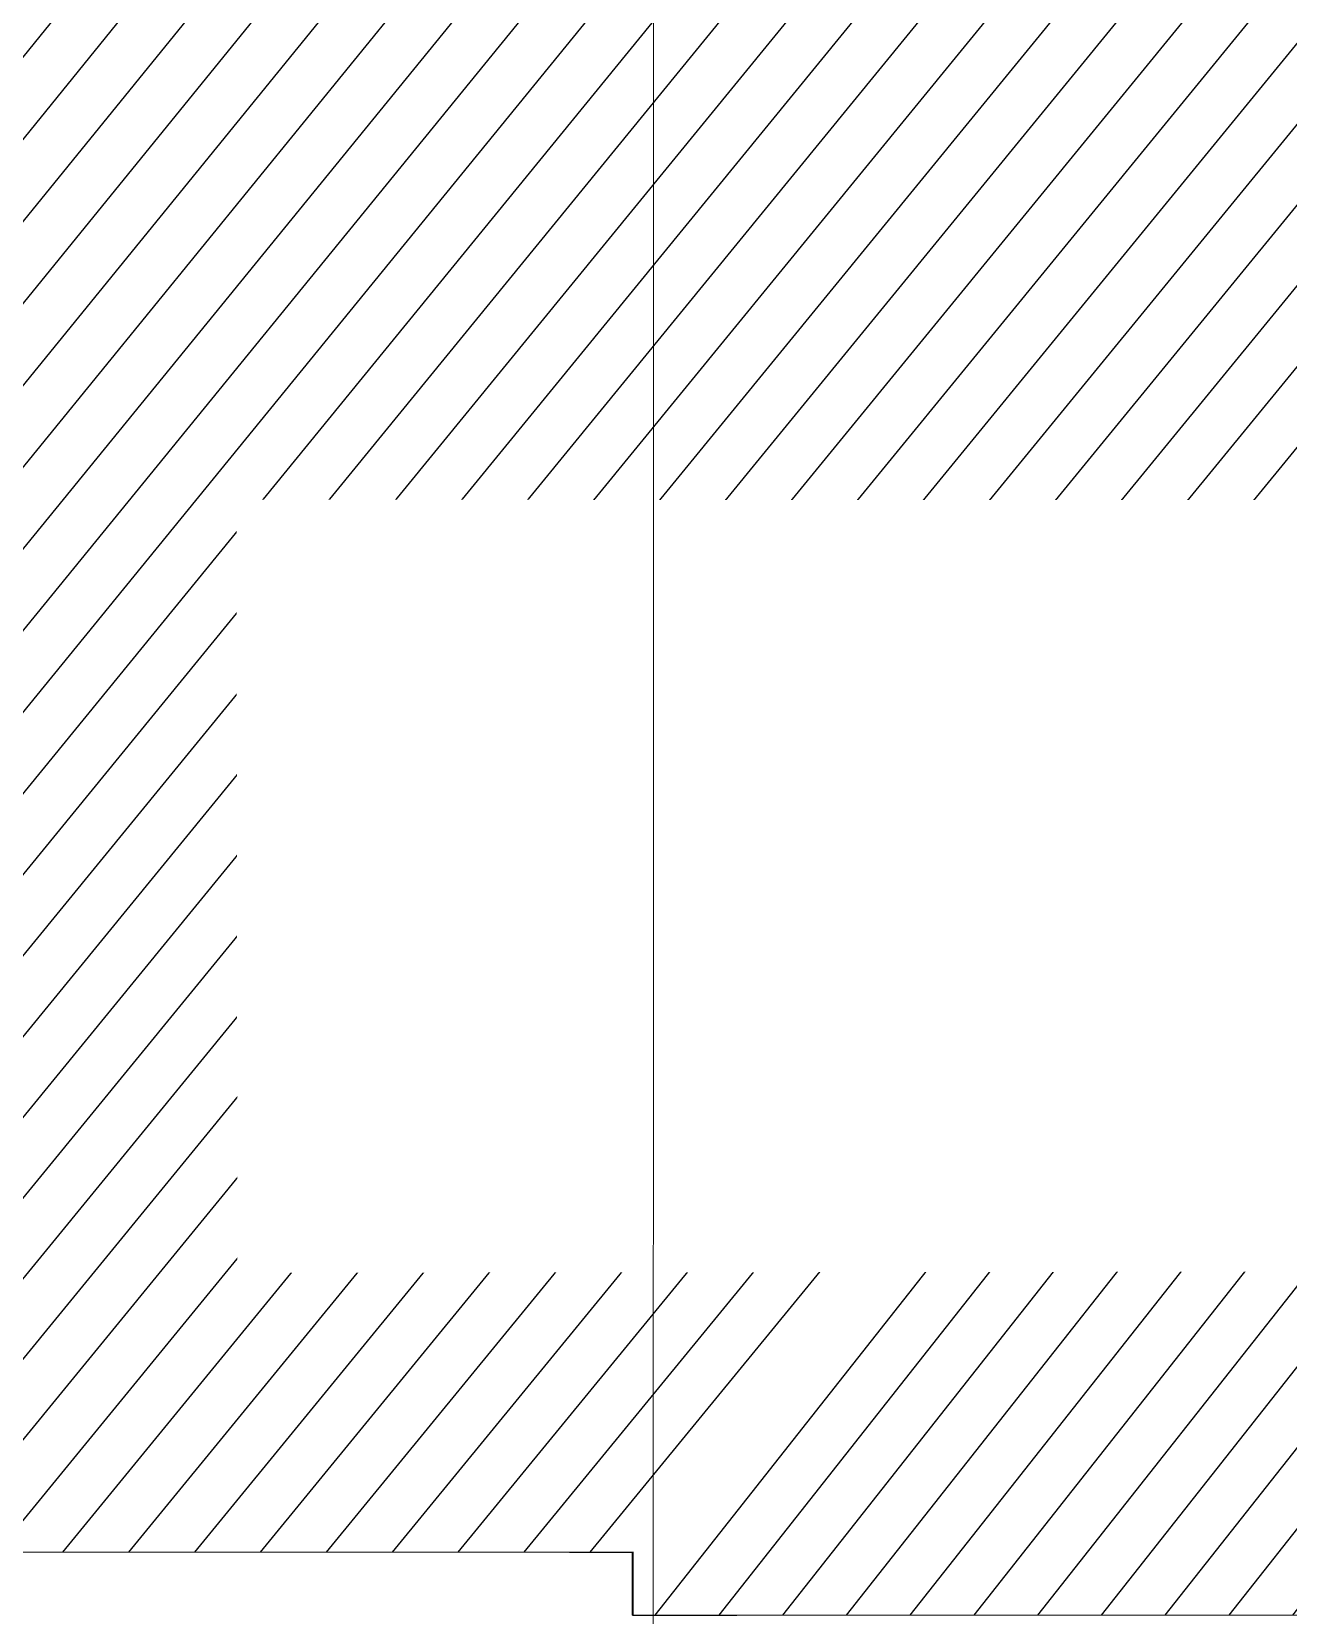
# Model space of a CAD drawing. Header units: centimetres. Extents: x -6122352 to 7132207, y -1694241 to 1947892.
# Drawn here: x 189148 to 195163, y -104257 to -96676 of the extents above; entities that cross this region are included whole.
import ezdxf

# ---------------------------------------------------------------- set-up
doc = ezdxf.new("R2010")
doc.units = ezdxf.units.CM
doc.header["$MEASUREMENT"] = 0
for name, pattern in [('2. HG-ST XR COL 3A (5V 7V 9V 11V - GF (4M & 5D-E)$0$HIDDEN', [0.375, 0.25, -0.125]), ('DASHED2', [0.375, 0.25, -0.125]), ('XR-AR-END-SETTING OUT PLAN$0$23585-XR-AR-END-GROUND FLOOR$0$HIDDEN', [0.375, 0.25, -0.125]), ('XR-AR-MID-SETTING OUT FOR MASTER$0$23585-XR-AR-MID-GROUND FLOOR$0$23261-XR-AR-SI-GF$0$HIDDEN', [0.375, 0.25, -0.125]), ('XR-AR-MID-SETTING OUT FOR MASTER$0$23585-XR-AR-MID-GROUND FLOOR$0$945-4P-1-101-GROUND FLOOR PLAN$0$XR-MIDDLE-GROUND FLOOR PLAN$0$HIDDEN', [9.524999999999999, 6.35, -3.175])]:
    doc.linetypes.add(name, pattern=pattern)
doc.layers.add('23585-XR-AR-DAMAC PLOT LIMITS$0$1-End units', color=7, linetype='Continuous', lineweight=5, true_color=0xf8991e)
for name, color, linetype, lineweight in [('23585-XR-AR-DAMAC PLOT LIMITS$0$1-Mid units', 41, 'Continuous', 5), ('@ Foundations', 4, 'DASHED2', 50), ('A-ANNO-TEXT', 3, 'Continuous', 25), ('XR-AR-END-SETTING OUT PLAN$0$23585-XR-AR-END-GROUND FLOOR$0$A-FLOR-UNDR', 8, 'XR-AR-END-SETTING OUT PLAN$0$23585-XR-AR-END-GROUND FLOOR$0$HIDDEN', 5), ('XR-AR-END-SETTING OUT PLAN$0$23585-XR-AR-END-GROUND FLOOR$0$A-GLAZ-SILL', 8, 'Continuous', 5), ('XR-AR-END-SETTING OUT PLAN$0$23585-XR-AR-END-GROUND FLOOR$0$A-GLAZ-WNDO', 232, 'Continuous', 9), ('XR-AR-END-SETTING OUT PLAN$0$23585-XR-AR-END-GROUND FLOOR$0$A-WALL', 7, 'Continuous', 30), ('XR-AR-END-SETTING OUT PLAN$0$23585-XR-AR-END-GROUND FLOOR$0$S-COLS', 51, 'Continuous', 40), ('XR-AR-END-SETTING OUT PLAN$0$23585-XR-AR-END-GROUND FLOOR$0$S-COLS-PATT', 8, 'Continuous', 5), ('XR-AR-MID-SETTING OUT FOR MASTER$0$23585-XR-AR-MID-GROUND FLOOR$0$$A-GLAZ-WNDO', 232, 'Continuous', 9), ('XR-AR-MID-SETTING OUT FOR MASTER$0$23585-XR-AR-MID-GROUND FLOOR$0$$A-WALL', 1, 'Continuous', 5), ('XR-AR-MID-SETTING OUT FOR MASTER$0$23585-XR-AR-MID-GROUND FLOOR$0$A-FLOR-OVHD', 9, 'XR-AR-MID-SETTING OUT FOR MASTER$0$23585-XR-AR-MID-GROUND FLOOR$0$23261-XR-AR-SI-GF$0$HIDDEN', 15), ('XR-AR-MID-SETTING OUT FOR MASTER$0$23585-XR-AR-MID-GROUND FLOOR$0$A-GLAZ-SILL', 8, 'Continuous', 5), ('XR-AR-MID-SETTING OUT FOR MASTER$0$23585-XR-AR-MID-GROUND FLOOR$0$A-GLAZ-WNDO', 232, 'Continuous', 9), ('XR-AR-MID-SETTING OUT FOR MASTER$0$23585-XR-AR-MID-GROUND FLOOR$0$A-WALL', 7, 'Continuous', 30), ('XR-AR-MID-SETTING OUT FOR MASTER$0$23585-XR-AR-MID-GROUND FLOOR$0$S-COLS', 51, 'Continuous', 40)]:
    doc.layers.add(name, color=color, linetype=linetype, lineweight=lineweight)
for name, color, linetype in [('@MI-REF LAYER', 7, 'Continuous'), ('B_TH_8', 7, 'Continuous'), ('XR-AR-END-SETTING OUT PLAN$0$23585-XR-AR-END-GROUND FLOOR$0$A-Flor-Hral', 3, 'Continuous'), ('XR-AR-END-SETTING OUT PLAN$0$23585-XR-AR-END-GROUND FLOOR$0$A-Flor-Strs', 1, 'Continuous'), ('XR-AR-MID-SETTING OUT FOR MASTER$0$23585-XR-AR-MID-GROUND FLOOR$0$A-Flor-Hral', 3, 'Continuous'), ('XR-AR-MID-SETTING OUT FOR MASTER$0$23585-XR-AR-MID-GROUND FLOOR$0$A-Flor-Strs', 1, 'Continuous'), ('XR-AR-MID-SETTING OUT FOR MASTER$0$23585-XR-AR-MID-GROUND FLOOR$0$G-SHAD-20', 251, 'Continuous'), ('XR-AR-MID-SETTING OUT FOR MASTER$0$23585-XR-AR-MID-GROUND FLOOR$0$GS-HATCH-FLOOR TILE', 251, 'Continuous')]:
    doc.layers.add(name, color=color, linetype=linetype)

# ---------------------------------------------------------------- blocks, each defined once
blk = doc.blocks.new('23585-XR-AR-DAMAC PLOT LIMITS')
at = {"layer": '23585-XR-AR-DAMAC PLOT LIMITS$0$1-End units', "color": 251, "true_color": 0x636466}
blk.add_lwpolyline([(496601.4647000004, 2768965.2511), (496583.7697000001, 2768981.4649), (496589.9511000002, 2768988.211100001), (496607.6463000001, 2768971.997500001)], close=True, dxfattribs=at)
at = {"layer": '23585-XR-AR-DAMAC PLOT LIMITS$0$1-Mid units', "color": 251, "true_color": 0x636466}
blk.add_lwpolyline([(496597.4112999998, 2768960.827500001), (496579.7163000004, 2768977.041099999), (496583.7697000001, 2768981.4649), (496601.4647000004, 2768965.2511)], close=True, dxfattribs=at)
blk = doc.blocks.new('A$Cf093b529')
at = {"layer": 'A-ANNO-TEXT'}
blk.add_blockref('23585-XR-AR-DAMAC PLOT LIMITS', (-495391.9901121984, -2768603.441896566), dxfattribs=at)
blk = doc.blocks.new('XR-AR-END-SETTING OUT PLAN$0$23585-XR-AR-END-GROUND FLOOR$0$A$C75a8815d')
at = {"layer": 'XR-AR-END-SETTING OUT PLAN$0$23585-XR-AR-END-GROUND FLOOR$0$S-COLS', "color": 252, "lineweight": 30}
for points in [[(6049.830236434937, 13227.55946516991), (6049.830236434937, 12227.55946421623), (6249.830236196518, 12227.55946421623), (6249.830236434937, 13227.55946469307)], [(6049.860461950302, 10644.6474583149), (6049.860461473465, 9444.647458553314), (6249.860461711884, 9444.647458791733), (6249.860461950302, 10644.64745926857)]]:
    blk.add_lwpolyline(points, close=True, dxfattribs=at)
blk = doc.blocks.new('XR-AR-END-SETTING OUT PLAN')
at = {"layer": 'XR-AR-END-SETTING OUT PLAN$0$23585-XR-AR-END-GROUND FLOOR$0$A-Flor-Hral', "color": 8}
for p, q in [((7060.101680293679, 13799.99880361557), (9050.100478127599, 13799.9988026619)), ((7060.101679638028, 13749.99880170822), (7060.101680293679, 13799.99880361557)), ((7060.101679638028, 13749.99880170822), (9050.100473538041, 13749.99880218506)), ((7060.101679697633, 12849.9988026619), (8050.101679816842, 12849.99880218506)), ((7060.101679816842, 12799.99880218506), (7060.101679697633, 12849.9988026619)), ((8050.101679697633, 11545.01038455963), (8050.101679816842, 12849.99880218506)), ((7060.101679816842, 12799.99880218506), (8000.101679638028, 12799.9988026619)), ((8000.101679816842, 11526.76096343994), (8000.101679638028, 12799.9988026619))]:
    blk.add_line(p, q, dxfattribs=at)
at = {"layer": 'XR-AR-END-SETTING OUT PLAN$0$23585-XR-AR-END-GROUND FLOOR$0$A-Flor-Strs', "color": 8}
for p, q in [((7110.101679757237, 13849.9988026619), (9050.101679757237, 13849.99880218506)), ((7110.101679816842, 13799.9988026619), (7110.101679757237, 13849.9988026619)), ((7390.101679459214, 13799.99880361557), (7390.101679816842, 13849.9988026619)), ((7670.101679638028, 13799.9988026619), (7670.101679340005, 13849.9988026619)), ((7950.101679816842, 13799.99880218506), (7950.101679757237, 13849.9988026619)), ((7110.101679638028, 12849.99880313873), (7110.101679995656, 13749.9988026619)), ((7390.101679995656, 12849.99880218506), (7390.101679161191, 13749.99880218506)), ((7670.101679697633, 12849.99880170822), (7670.101679697633, 13749.9988026619)), ((7950.101679220796, 12849.9988026619), (7950.101679757237, 13749.9988026619)), ((7110.101679697633, 12749.99880170822), (7110.101679697633, 12799.99880218506)), ((7390.101679518819, 12749.99880313873), (7390.101679816842, 12799.9988026619)), ((7670.101679161191, 12749.99880313873), (7670.101679101586, 12799.9988026619)), ((7950.101679757237, 12799.99880218506), (7950.101679638028, 11508.51154327393)), ((7950.101679876447, 12749.9988026619), (8000.101679638028, 12749.99880313873)), ((8050.101680055261, 12749.9988026619), (9050.097146704793, 12749.99880313873)), ((8000.101679697633, 12469.9988026619), (7950.101679697633, 12469.9988026619)), ((8050.101679340005, 12469.9988026619), (9050.097712770104, 12469.99880218506))]:
    blk.add_line(p, q, dxfattribs=at)
blk.add_lwpolyline([(8550.099979057908, 12189.9988026619), (8550.099979355931, 13299.9988026619), (7110.101679578424, 13299.9988026619)], dxfattribs=at)
at = {"layer": 'XR-AR-END-SETTING OUT PLAN$0$23585-XR-AR-END-GROUND FLOOR$0$A-Flor-Strs', "color": 8, "const_width": 19.99999999999999}
blk.add_lwpolyline([(8325.09997971356, 12329.9988026619), (8550.099979057908, 12189.9988026619), (8775.099979296327, 12329.9988026619)], dxfattribs=at)
at = {"layer": 'XR-AR-END-SETTING OUT PLAN$0$23585-XR-AR-END-GROUND FLOOR$0$A-Flor-Strs', "color": 8}
blk.add_circle((7110.101679578424, 13299.9988026619), 41.76135575145592, dxfattribs=at)
at = {"layer": 'XR-AR-END-SETTING OUT PLAN$0$23585-XR-AR-END-GROUND FLOOR$0$A-FLOR-UNDR', "color": 8, "ltscale": 5}
blk.add_line((7950.111738577485, 12650.00183916092), (9050.101646974683, 12650.0021109581), dxfattribs=at)
at = {"layer": 'XR-AR-END-SETTING OUT PLAN$0$23585-XR-AR-END-GROUND FLOOR$0$A-GLAZ-SILL', "color": 252}
blk.add_line((3550.084660366178, 19523.35189294815), (8750.084660485387, 19523.35189342499), dxfattribs=at)
at = {"layer": 'XR-AR-END-SETTING OUT PLAN$0$23585-XR-AR-END-GROUND FLOOR$0$A-GLAZ-WNDO', "color": 252}
for p, q in [((6150.084660366178, 19773.35189342499), (3550.084660425782, 19773.35189294815)), ((6150.084660366178, 19773.35189342499), (8750.084660246968, 19773.35189294815)), ((7410.084660485387, 19623.35189294815), (7410.084660306573, 19773.35189294815)), ((7460.084660425782, 19773.35189247131), (7460.084660127759, 19623.35189342499)), ((8700.084660306573, 19623.35189294815), (8700.084660485387, 19773.35189342499)), ((8750.084660246968, 19773.35189294815), (8750.084660485387, 19523.35189342499)), ((3550.084660425782, 19623.35189294815), (6150.084660485387, 19623.35189294815)), ((8750.084660127759, 19623.35189294815), (6150.084660485387, 19623.35189294815))]:
    blk.add_line(p, q, dxfattribs=at)
blk.add_lwpolyline([(7460.084660306573, 19723.35189294815), (8700.084660604596, 19723.35189294815)], dxfattribs=at)
for points in [[(6150.084660425782, 19563.35189294815), (6070.084660306573, 19563.35189294815), (6070.084659948945, 19613.35189294815), (6150.084660485387, 19613.35189342499)], [(6150.084660425782, 19563.35189294815), (6230.084660366178, 19563.35189390182), (6230.084660485387, 19613.35189342499), (6150.084660485387, 19613.35189342499)], [(6230.084660366178, 19563.35189390182), (7440.084660246968, 19563.35189294815), (7440.084660246968, 19613.35189199448), (6230.084660485387, 19613.35189342499)], [(7520.084660544991, 19563.35189199448), (7440.084660246968, 19563.35189294815), (7440.084660246968, 19613.35189199448), (7520.084660485387, 19613.35189294815)]]:
    blk.add_lwpolyline(points, close=True, dxfattribs=at)
at = {"layer": 'XR-AR-END-SETTING OUT PLAN$0$23585-XR-AR-END-GROUND FLOOR$0$A-WALL', "color": 8}
for points in [[(9250.08550722897, 19773.2721414566), (8750.084660485387, 19773.35278987885), (8750.084660306573, 19523.27034950256), (9250.027719274163, 19523.38991355896)], [(9250.102083459496, 6650.001490592957), (9050.100989297032, 6650.001235485077), (9050.10098965466, 8750.000639915466), (6850.11106570065, 8750.002635478973), (6850.111066058278, 8700.0026679039), (6750.111065879464, 8700.002668380737), (6750.111065879464, 8750.000871658325), (6650.111065939069, 8750.000871658325), (6650.111065283418, 8850.002022743225), (6950.111065164208, 8850.002250671387), (6950.111065879464, 8899.99970960617), (7050.111065879464, 8899.99970817566), (7050.11106570065, 8850.002797603607), (9050.099628582597, 8850.000640392303), (9050.10098899901, 10349.9981546402), (7050.11106581986, 10349.99975156784), (7050.111065998673, 9799.999710083008), (6950.11106570065, 9799.999708652496), (6950.112433806062, 10550.00580835342), (7050.108891561627, 10550.00580835342), (7050.104876235127, 10449.99988079071), (9050.099116638303, 10449.9981546402), (9049.948119357228, 19523.36598014832), (9249.950268521905, 19523.36597967148)]]:
    blk.add_lwpolyline(points, close=True, dxfattribs=at)
blk.add_lwpolyline([(7250.100541964173, 12200.0021109581), (7250.100542083383, 11450.00580835342), (6950.09668238461, 11450.00602960587), (6950.103889837861, 12750.00211143494), (7950.111920431256, 12750.00211048126), (7950.111738994718, 12650.0021109581), (7100.100542083383, 12650.00211143494), (7100.10202242434, 12200.0021109581), (7250.100541964173, 12200.0021109581), (7250.100541964173, 12200.0021109581), (7250.100541964173, 12200.0021109581)], dxfattribs=at)
at = {"layer": 'XR-AR-END-SETTING OUT PLAN$0$23585-XR-AR-END-GROUND FLOOR$0$S-COLS-PATT', "color": 8}
blk.add_blockref('XR-AR-END-SETTING OUT PLAN$0$23585-XR-AR-END-GROUND FLOOR$0$A$C75a8815d', (3000.129344239831, 5499.998310089111), dxfattribs=at)
blk = doc.blocks.new('END UNIT')
at = {"xscale": 0.001, "yscale": 0.001, "zscale": 0.001}
blk.add_blockref('XR-AR-END-SETTING OUT PLAN', (-9.150201729830158, 0), dxfattribs=at)
blk = doc.blocks.new('XR-AR-MID-SETTING OUT FOR MASTER$0$23585-XR-AR-MID-GROUND FLOOR$0$945-4P-1-101-GROUND FLOOR PLAN$0$XR-MIDDLE-GROUND FLOOR PLAN$0$A$C446944C1')
at = {"layer": 'XR-AR-MID-SETTING OUT FOR MASTER$0$23585-XR-AR-MID-GROUND FLOOR$0$A-GLAZ-SILL', "color": 252}
blk.add_line((-2.733431756496429e-07, -4.737777635455132e-05), (5.199999726377428, -4.737754352390766e-05), dxfattribs=at)
for points in [[(2.208076124545187, -0.02284434624016285), (2.208076124545187, -0.1242443462833762), (2.093846930889413, -0.07354434626176953), (2.208076124545187, -0.02284434624016285)], [(2.991923328721896, -0.02284434624016285), (2.991923328721896, -0.1242443462833762), (3.106152522144839, -0.07354434579610825), (2.991923328721896, -0.02284434624016285)]]:
    blk.add_lwpolyline(points, dxfattribs=at)
at = {"layer": 'XR-AR-MID-SETTING OUT FOR MASTER$0$23585-XR-AR-MID-GROUND FLOOR$0$A-GLAZ-WNDO', "color": 252}
for p, q in [((5.199999726610258, 0.2499526219908148), (-2.735760062932968e-07, 0.2499526222236454)), ((-2.735760062932968e-07, 0.2499526222236454), (-2.733431756496429e-07, -4.737777635455132e-05)), ((0.04999972670339048, 0.0999526223167777), (0.04999972647055984, 0.2499526219908148)), ((1.284999726805836, 0.2499526222236454), (1.284999726805836, 0.09995262185111642)), ((1.334999726619571, 0.09995262208394706), (1.334999726619571, 0.2499526222236454)), ((3.864999726880342, 0.0999526223167777), (3.864999726880342, 0.2499526224564761)), ((3.914999726694077, 0.2499526222236454), (3.914999726694077, 0.09995262185111642)), ((5.149999726563692, 0.09995262254960835), (5.149999726796523, 0.2499526222236454)), ((5.199999726610258, 0.2499526219908148), (5.199999726377428, -4.737754352390766e-05)), ((-2.733431756496429e-07, 0.09995262208394706), (2.599999726517126, 0.09995262185111642)), ((5.199999726610258, 0.0999526223167777), (2.599999726517126, 0.09995262185111642))]:
    blk.add_line(p, q, dxfattribs=at)
for points in [[(1.284999726805836, 0.1999526221770793), (0.04999972647055984, 0.1999526226427406)], [(3.914999726694077, 0.1999526221770793), (5.149999726796523, 0.1999526219442487)]]:
    blk.add_lwpolyline(points, dxfattribs=at)
for points in [[(1.224999726749957, 0.03995262226089835), (1.304999726824462, 0.03995262226089835), (1.304999726824462, 0.08995262207463384), (1.224999726517126, 0.08995262230746448)], [(2.51999972644262, 0.03995262226089835), (1.304999726824462, 0.03995262226089835), (1.304999726824462, 0.08995262207463384), (2.519999726675451, 0.08995262207463384)], [(2.599999726517126, 0.03995262226089835), (2.51999972644262, 0.03995262226089835), (2.519999726675451, 0.08995262207463384), (2.599999726517126, 0.08995262254029512)], [(2.599999726517126, 0.03995262226089835), (2.679999726591632, 0.03995262202806771), (2.679999726591632, 0.08995262254029512), (2.599999726517126, 0.08995262254029512)], [(2.679999726591632, 0.03995262202806771), (3.89499972644262, 0.039952622493729), (3.894999726675451, 0.08995262207463384), (2.679999726591632, 0.08995262254029512)], [(3.974999726749957, 0.039952622493729), (3.89499972644262, 0.039952622493729), (3.894999726675451, 0.08995262207463384), (3.974999726749957, 0.08995262230746448)]]:
    blk.add_lwpolyline(points, close=True, dxfattribs=at)
blk = doc.blocks.new('XR-AR-MID-SETTING OUT FOR MASTER$0$23585-XR-AR-MID-GROUND FLOOR$0$945-4P-1-101-GROUND FLOOR PLAN$0$XR-MIDDLE-GROUND FLOOR PLAN$0$BREAK LINE1')
blk.add_lwpolyline([(648.1633601741578, -6.16698093744526, 0, 0, 0), (100.7725748287976, -6.16698093744526, 16.74478720384293, 16.74478720384293, 0), (38.27257482879577, -177.8843240237456, 16.74478720384293, 16.74478720384293, 0), (-86.72742517120423, 165.5503621488551, 16.74478720384293, 16.74478720384293, 0), (-149.2274251712042, -6.166980937447079, 0, 0, 0), (-912.0704092131346, -6.166980937441622, 0, 0, 0)], format="xyseb")
blk = doc.blocks.new('XR-AR-MID-SETTING OUT FOR MASTER$0$23585-XR-AR-MID-GROUND FLOOR$0$945-4P-1-101-GROUND FLOOR PLAN$0$XR-MIDDLE-GROUND FLOOR PLAN$0$WRFWF')
at = {"layer": 'XR-AR-MID-SETTING OUT FOR MASTER$0$23585-XR-AR-MID-GROUND FLOOR$0$A-FLOR-OVHD', "linetype": 'XR-AR-MID-SETTING OUT FOR MASTER$0$23585-XR-AR-MID-GROUND FLOOR$0$945-4P-1-101-GROUND FLOOR PLAN$0$XR-MIDDLE-GROUND FLOOR PLAN$0$HIDDEN', "ltscale": 0.1}
for p, q in [((9250.00889430586, 14089.9999996908), (9250.008894346622, 9909.449274283641)), ((10350.00889432596, 14089.44927426482), (9250.008894305867, 14089.44927426484)), ((10350.00889432159, 13809.44927426483), (9250.008894308598, 13809.44927426484)), ((10350.00889431722, 13529.44927426483), (9250.008894311328, 13529.44927426484)), ((10350.00889431286, 13249.44927426483), (9250.008894314058, 13249.44927426484)), ((10350.00889431286, 12969.44927426484), (9250.008894314054, 12969.44927426485)), ((10350.00889431285, 12689.44927426484), (9250.00889431405, 12689.44927426486)), ((10350.00889431285, 12409.44927426485), (9250.008894314047, 12409.44927426486)), ((10350.00889431284, 12129.44927426485), (9250.008894314044, 12129.44927426487)), ((10350.00889431284, 11849.44927426486), (9250.00889431404, 11849.44927426487)), ((10350.00889431284, 11569.44927426486), (9250.008894314036, 11569.44927426488)), ((10350.00889431283, 11289.44927426487), (9250.00889431403, 11289.44927426488)), ((10350.00889431283, 11009.44927426487), (9250.008894314027, 11009.44927426489)), ((10350.00889432794, 11009.4492742833), (10350.00889432794, 9909.449274272882)), ((10350.00889432794, 9909.449274272882), (9250.008894346622, 9909.449274283641))]:
    blk.add_line(p, q, dxfattribs=at)
blk.add_lwpolyline([(10350.00889430916, 14369.99999969173), (10350.00889431698, 11009.4492742833)], dxfattribs=at)
blk = doc.blocks.new('XR-AR-MID-SETTING OUT FOR MASTER$0$23585-XR-AR-MID-GROUND FLOOR$0$945-4P-1-101-GROUND FLOOR PLAN$0$XR-MIDDLE-GROUND FLOOR PLAN$0$ASDASDASD')
blk.add_wipeout([(-42428.49006074868, 24502.348435747233), (-42278.49006074868, 24502.348435747143), (-42278.490060748925, 24052.348435747146), (-42428.49006074892, 24052.34843574723)])
blk.add_hatch(color=256).paths.add_polyline_path([(-42428.49006074868, 24502.34843574724), (-42278.49006074868, 24502.34843574715), (-42428.49006074893, 24052.34843574724)])
for p, q in [((-42278.49006074868, 24502.34843574715), (-42428.49006074868, 24502.34843574724)), ((-42428.49006074868, 24502.34843574724), (-42428.49006074893, 24052.34843574724)), ((-42428.49006074893, 24052.34843574724), (-42278.49006074868, 24502.34843574715)), ((-42278.49006074893, 24052.34843574715), (-42278.49006074868, 24502.34843574715)), ((-42428.49006074893, 24052.34843574724), (-42278.49006074893, 24052.34843574715))]:
    blk.add_line(p, q)
blk = doc.blocks.new('XR-AR-MID-SETTING OUT FOR MASTER$0$23585-XR-AR-MID-GROUND FLOOR$0$A$C08698786')
at = {"layer": 'XR-AR-MID-SETTING OUT FOR MASTER$0$23585-XR-AR-MID-GROUND FLOOR$0$S-COLS', "color": 252, "lineweight": 30}
for points in [[(-100.1414103507996, 18727.55777406693), (-100.141410112381, 17727.55777406693), (99.85858964920044, 17727.55777430534), (99.85858988761902, 18727.55777430534)], [(-100.1111845970154, 16144.64576864243), (-100.111184835434, 14944.64576864243), (99.88881516456604, 14944.64576816559), (99.88881492614746, 16144.64576816559)]]:
    blk.add_lwpolyline(points, close=True, dxfattribs=at)
blk = doc.blocks.new('XR-AR-MID-SETTING OUT FOR MASTER')
at = {"layer": 'XR-AR-MID-SETTING OUT FOR MASTER$0$23585-XR-AR-MID-GROUND FLOOR$0$A-Flor-Hral', "color": 8}
blk.add_lwpolyline([(100.008808940649, 14902.65850448608), (2090.008809119463, 14902.65850496292), (2090.008808881044, 14852.65850448608), (100.0088091790676, 14852.65850496292)], dxfattribs=at)
at = {"layer": 'XR-AR-MID-SETTING OUT FOR MASTER$0$23585-XR-AR-MID-GROUND FLOOR$0$A-Flor-Strs', "color": 8}
for p, q in [((2040.00880882144, 14952.65850496292), (100.0088088214397, 14952.65850496292)), ((1200.008809238672, 14952.65850496292), (1200.008808940649, 14902.65850400925)), ((1480.008808463812, 14952.65850496292), (1480.008808642626, 14902.65850543976)), ((1760.008809119463, 14952.65850448608), (1760.008808940649, 14902.65850448608)), ((2040.00880882144, 14952.65850496292), (2040.008809179068, 14902.65850400925)), ((1200.008808404207, 14852.65850448608), (1200.00880882144, 13952.65850496292)), ((1480.008808940649, 14852.65850448608), (1480.008808940649, 13952.65850400925)), ((1760.008809119463, 14852.65850448608), (1760.008808523417, 13952.65850448608)), ((2040.008808940649, 14852.65850448608), (2040.008808881044, 13952.65850448608)), ((1480.008808881044, 13902.65850496292), (1480.008808583021, 13852.65850496292)), ((1760.008809000254, 13902.65850448608), (1760.008809000254, 13852.65850496292)), ((2040.008808881044, 13902.65850496292), (2040.008808881044, 13852.65850400925)), ((1100.008809238672, 13852.65850496292), (100.0088088810444, 13852.65850400925)), ((1200.00880882144, 13852.65850448608), (1200.008808583021, 13573.20923042297)), ((1100.008808940649, 13572.65850400925), (100.008808940649, 13572.65850448608)), ((1200.008809119463, 13572.65850448608), (1150.008809417486, 13572.65850448608))]:
    blk.add_line(p, q, dxfattribs=at)
blk.add_lwpolyline([(1200.008809119463, 13902.65850448608), (1200.008808881044, 13852.65850400925), (1150.008809179068, 13852.65850496292)], dxfattribs=at)
at = {"layer": 'XR-AR-MID-SETTING OUT FOR MASTER$0$23585-XR-AR-MID-GROUND FLOOR$0$A-Flor-Strs', "color": 8, "const_width": 15.00000006679886}
blk.add_lwpolyline([(455.1530921757221, 13685.15850496292), (650.0088085234165, 13572.65850496292), (844.8645255863667, 13685.15850543976)], dxfattribs=at)
at = {"layer": 'XR-AR-MID-SETTING OUT FOR MASTER$0$23585-XR-AR-MID-GROUND FLOOR$0$A-Flor-Strs', "color": 8}
blk.add_circle((2040.008809119463, 14402.65850496292), 45.00000020605513, dxfattribs=at)
at = {"layer": 'XR-AR-MID-SETTING OUT FOR MASTER$0$23585-XR-AR-MID-GROUND FLOOR$0$A-WALL', "color": 8}
for points in [[(100.0000008046627, 19472.65428304672), (400.0004432499409, 19472.65428209305), (400.0004433095455, 19222.70159435272), (99.99999997019768, 19222.70159482956)], [(1950.000811725855, 13202.63829565048), (2000.00029399991, 13202.63829565048), (2000.00945982337, 13652.63829517365), (1950.000810950994, 13652.63829469681)]]:
    blk.add_lwpolyline(points, close=True, dxfattribs=at)
at = {"layer": 'XR-AR-MID-SETTING OUT FOR MASTER$0$23585-XR-AR-MID-GROUND FLOOR$0$$A-GLAZ-WNDO', "color": 8, "xscale": -1000, "yscale": 1000, "zscale": 1000}
blk.add_blockref('XR-AR-MID-SETTING OUT FOR MASTER$0$23585-XR-AR-MID-GROUND FLOOR$0$945-4P-1-101-GROUND FLOOR PLAN$0$XR-MIDDLE-GROUND FLOOR PLAN$0$A$C446944C1', (5600.000170022249, 19222.70166015625), dxfattribs=at)
at = {"layer": 'XR-AR-MID-SETTING OUT FOR MASTER$0$23585-XR-AR-MID-GROUND FLOOR$0$$A-WALL', "color": 8}
blk.add_blockref('XR-AR-MID-SETTING OUT FOR MASTER$0$23585-XR-AR-MID-GROUND FLOOR$0$945-4P-1-101-GROUND FLOOR PLAN$0$XR-MIDDLE-GROUND FLOOR PLAN$0$WRFWF', (-9150.000085562468, -796.7907695770264), dxfattribs=at)
at = {"layer": 'XR-AR-MID-SETTING OUT FOR MASTER$0$23585-XR-AR-MID-GROUND FLOOR$0$A-FLOR-OVHD', "color": 8, "linetype": 'XR-AR-MID-SETTING OUT FOR MASTER$0$23585-XR-AR-MID-GROUND FLOOR$0$23261-XR-AR-SI-GF$0$HIDDEN', "ltscale": 5, "xscale": -0.9999999999999997, "rotation": 194.2810957359752}
blk.add_blockref('XR-AR-MID-SETTING OUT FOR MASTER$0$23585-XR-AR-MID-GROUND FLOOR$0$945-4P-1-101-GROUND FLOOR PLAN$0$XR-MIDDLE-GROUND FLOOR PLAN$0$BREAK LINE1', (675.0088040530682, 13433.20923042297), dxfattribs=at)
at = {"layer": 'XR-AR-MID-SETTING OUT FOR MASTER$0$23585-XR-AR-MID-GROUND FLOOR$0$G-SHAD-20', "color": 8}
blk.add_blockref('XR-AR-MID-SETTING OUT FOR MASTER$0$23585-XR-AR-MID-GROUND FLOOR$0$945-4P-1-101-GROUND FLOOR PLAN$0$XR-MIDDLE-GROUND FLOOR PLAN$0$ASDASDASD', (44478.49782505631, -10849.71202945709), dxfattribs=at)
at = {"layer": 'XR-AR-MID-SETTING OUT FOR MASTER$0$23585-XR-AR-MID-GROUND FLOOR$0$A-Flor-Hral', "color": 8}
blk.add_lwpolyline([(1150.008809179068, 13560.48195743561), (1150.008809059858, 13902.65850496292), (2090.008809238672, 13902.65850496292), (2090.008809119463, 13952.65850496292), (1100.008808940649, 13952.65850448608), (1100.008809119463, 13547.75468444824)], dxfattribs=at)
at = {"layer": 'XR-AR-MID-SETTING OUT FOR MASTER$0$23585-XR-AR-MID-GROUND FLOOR$0$A-Flor-Strs', "color": 8}
blk.add_lwpolyline([(650.0088085234165, 13572.65850496292), (650.008808940649, 14402.65850448608), (2040.008809119463, 14402.65850496292)], dxfattribs=at)
at = {"layer": 'XR-AR-MID-SETTING OUT FOR MASTER$0$23585-XR-AR-MID-GROUND FLOOR$0$A-WALL', "color": 8}
for points in [[(99.99999931454659, 19472.65428209305), (-99.99999925494194, 19472.65428256989), (-99.998236566782, 5500.00000667572), (100.0017631351948, 5500.000006198883), (99.9995484650135, 8850.141927242279), (1100.048611491919, 8850.10940027237), (1100.048611015081, 8950.109399795532), (100.03925588727, 8950.072475910187), (100.0088088810444, 10949.9982419014), (2099.951952844858, 10949.99824142456), (2099.998660355806, 9950.143901348114), (2199.988806992769, 9950.143900871277), (2200.057162195444, 11149.97698402405), (2100.075846284628, 11149.97698354721), (2100.039519578218, 11049.97698402405), (100.0088088810444, 11049.99824142456)], [(2200.013650625944, 13652.63605213165), (2200.017217665911, 13652.6360502243), (2200.024336546659, 13852.63604974747), (1199.974533885717, 13852.65850543976), (1199.974534541368, 13752.66171360016), (1850.013650208712, 13752.64729642868), (1850.013650685549, 13102.64278697968), (2100.128742069006, 13102.63829755783), (2100.128742545843, 12652.63829708099), (1949.986809521914, 12652.64009141922), (1949.9868093431, 12552.35255002975), (2100.055755704641, 12552.35255050659), (2100.016017049551, 12049.97720527649), (2199.959899276495, 12049.97720527649), (2199.999632865191, 13202.6360502243), (2050.003180772066, 13202.63829612732), (2050.012347489595, 13652.63829517365), (2200.019845813513, 13652.63604927063)]]:
    blk.add_lwpolyline(points, close=True, dxfattribs=at)
at = {"layer": 'XR-AR-MID-SETTING OUT FOR MASTER$0$23585-XR-AR-MID-GROUND FLOOR$0$GS-HATCH-FLOOR TILE', "color": 8}
blk.add_blockref('XR-AR-MID-SETTING OUT FOR MASTER$0$23585-XR-AR-MID-GROUND FLOOR$0$A$C08698786', (-1.490116119384766e-07, 0), dxfattribs=at)
blk = doc.blocks.new('MID UNIT')
at = {"xscale": 0.001, "yscale": 0.001, "zscale": 0.001}
blk.add_blockref('XR-AR-MID-SETTING OUT FOR MASTER', (0, 0), dxfattribs=at)
blk = doc.blocks.new('TH_8')
blk.add_blockref('END UNIT', (495802.3053798382, 2769197.479078153))
blk.add_blockref('MID UNIT', (495802.3053798382, 2769197.479078153))
blk = doc.blocks.new('A$Ca7ad59d2')
at = {"layer": 'B_TH_8', "xscale": 1.000018136216304, "yscale": 1.000018136216304, "zscale": 1.000018136216304}
blk.add_blockref('TH_8', (-495803.6470986201, -2769248.051850634), dxfattribs=at)
blk = doc.blocks.new('A$Cac0110ba')
at = {"rotation": 227.5015136760979}
blk.add_blockref('A$Ca7ad59d2', (28.54929658252513, 57.49132066033781), dxfattribs=at)
at = {"layer": '@ Foundations', "linetype": 'DASHED2', "ltscale": 25}
blk.add_lwpolyline([(34.20403623668244, 43.76504140486941), (32.37999526708154, 41.77434440609068), (36.32452450547135, 38.16004100302234), (38.14856547507225, 40.15073800180107)], close=True, dxfattribs=at)

msp = doc.modelspace()

# ---------------------------------------------------------------- block references
at = {"color": 94, "linetype": '2. HG-ST XR COL 3A (5V 7V 9V 11V - GF (4M & 5D-E)$0$HIDDEN', "xscale": 1000, "yscale": 1000, "zscale": 1000, "rotation": 312.4883110972302}
msp.add_blockref('A$Cac0110ba', (138098.2151797014, -102612.8341626052), dxfattribs=at)

# ---------------------------------------------------------------- next in the draw order: wipeouts: each hides what was drawn before it
at = {"color": 10}
msp.add_wipeout([(198275.3921904103, -104256.67465484346), (198277.6024852933, -89983.15121534048), (137973.99123918772, -89974.4610474222), (137971.62205373496, -104245.95954391618), (144221.7361697793, -104247.34826951602), (144221.90594372264, -103946.4486329037), (192025.46282542183, -103955.05220550337), (192025.4153281002, -104255.68871988932), (198276.69141260552, -104256.69244835054)], dxfattribs=at).dxf.layer = '@MI-REF LAYER'

# ---------------------------------------------------------------- next in the draw order: hatches: boundary and pattern name
at = {"layer": '@MI-REF LAYER'}
h = msp.add_hatch(dxfattribs=at)
h.set_pattern_fill('ANSI31', color=256, scale=1999.999998458916, angle=-173.2764582181798)
h.set_pattern_definition([(231.7235417818202, (2377424248.388937, 1503992843.986378), (196.2577398699116, -154.8641322089669), [])])
h.paths.add_polyline_path([(137973.3174367756, -89974.4609193851), (137971.622053516, -104245.9595442412), (144221.736170091, -104247.348269231), (144221.9059435594, -103946.4486329976), (192026.7673076355, -103954.9571009299), (192026.7198083964, -104255.6097373551), (198276.6966703817, -104256.5971348351), (198278.9011911725, -89983.05610956397)])

# ---------------------------------------------------------------- next in the draw order: linework, layer by layer
at = {"layer": '@MI-REF LAYER', "const_width": 5.000000000000002}
msp.add_lwpolyline([(137973.3174367756, -89974.4609193851), (137971.622053516, -104245.9595442412), (144221.736170091, -104247.348269231), (144221.9059435594, -103946.4486329976), (192026.7673076355, -103954.9571009299), (192026.7198083964, -104255.6097373551), (198276.6966703817, -104256.5971348351), (198278.9011911725, -89983.05610956397), (137973.3174367756, -89974.4609193851)], close=True, dxfattribs=at)
at = {"layer": '@MI-REF LAYER', "linetype": 'DASHED2', "extrusion": (3.961511132388409e-12, 7.460187432762057e-09, 1), "elevation": -22.46109817705047}
msp.add_lwpolyline([(192120.7164824471, -104971.990314533), (176272.3012078301, -104968.0327769319), (175767.2232926469, -104230.8011166302), (175767.4364314283, -103167.0365413115), (175767.2232922642, -104230.8011169018), (175210.2914580875, -104967.4775306276), (144122.6172346313, -104955.5562520134)], dxfattribs=at)

# ---------------------------------------------------------------- next in the draw order: wipeouts: each hides what was drawn before it
at = {"color": 10}
msp.add_wipeout([(197098.11165982697, -98918.72264475973), (190128.61910953873, -98916.66210824785), (190132.31510762754, -102616.6602623875), (197101.79864503158, -102609.69831402182), (197098.10264713052, -98909.70016008716)], dxfattribs=at).dxf.layer = '@MI-REF LAYER'

# ---------------------------------------------------------------- next in the draw order: block references
at = {"layer": '@MI-REF LAYER', "xscale": 1000, "yscale": 1000, "zscale": 1000, "rotation": 312.4882903633292}
msp.add_blockref('A$Cf093b529', (-891608.7329339073, 539022.7201118186), dxfattribs=at)

doc.saveas('drawing.dxf')
